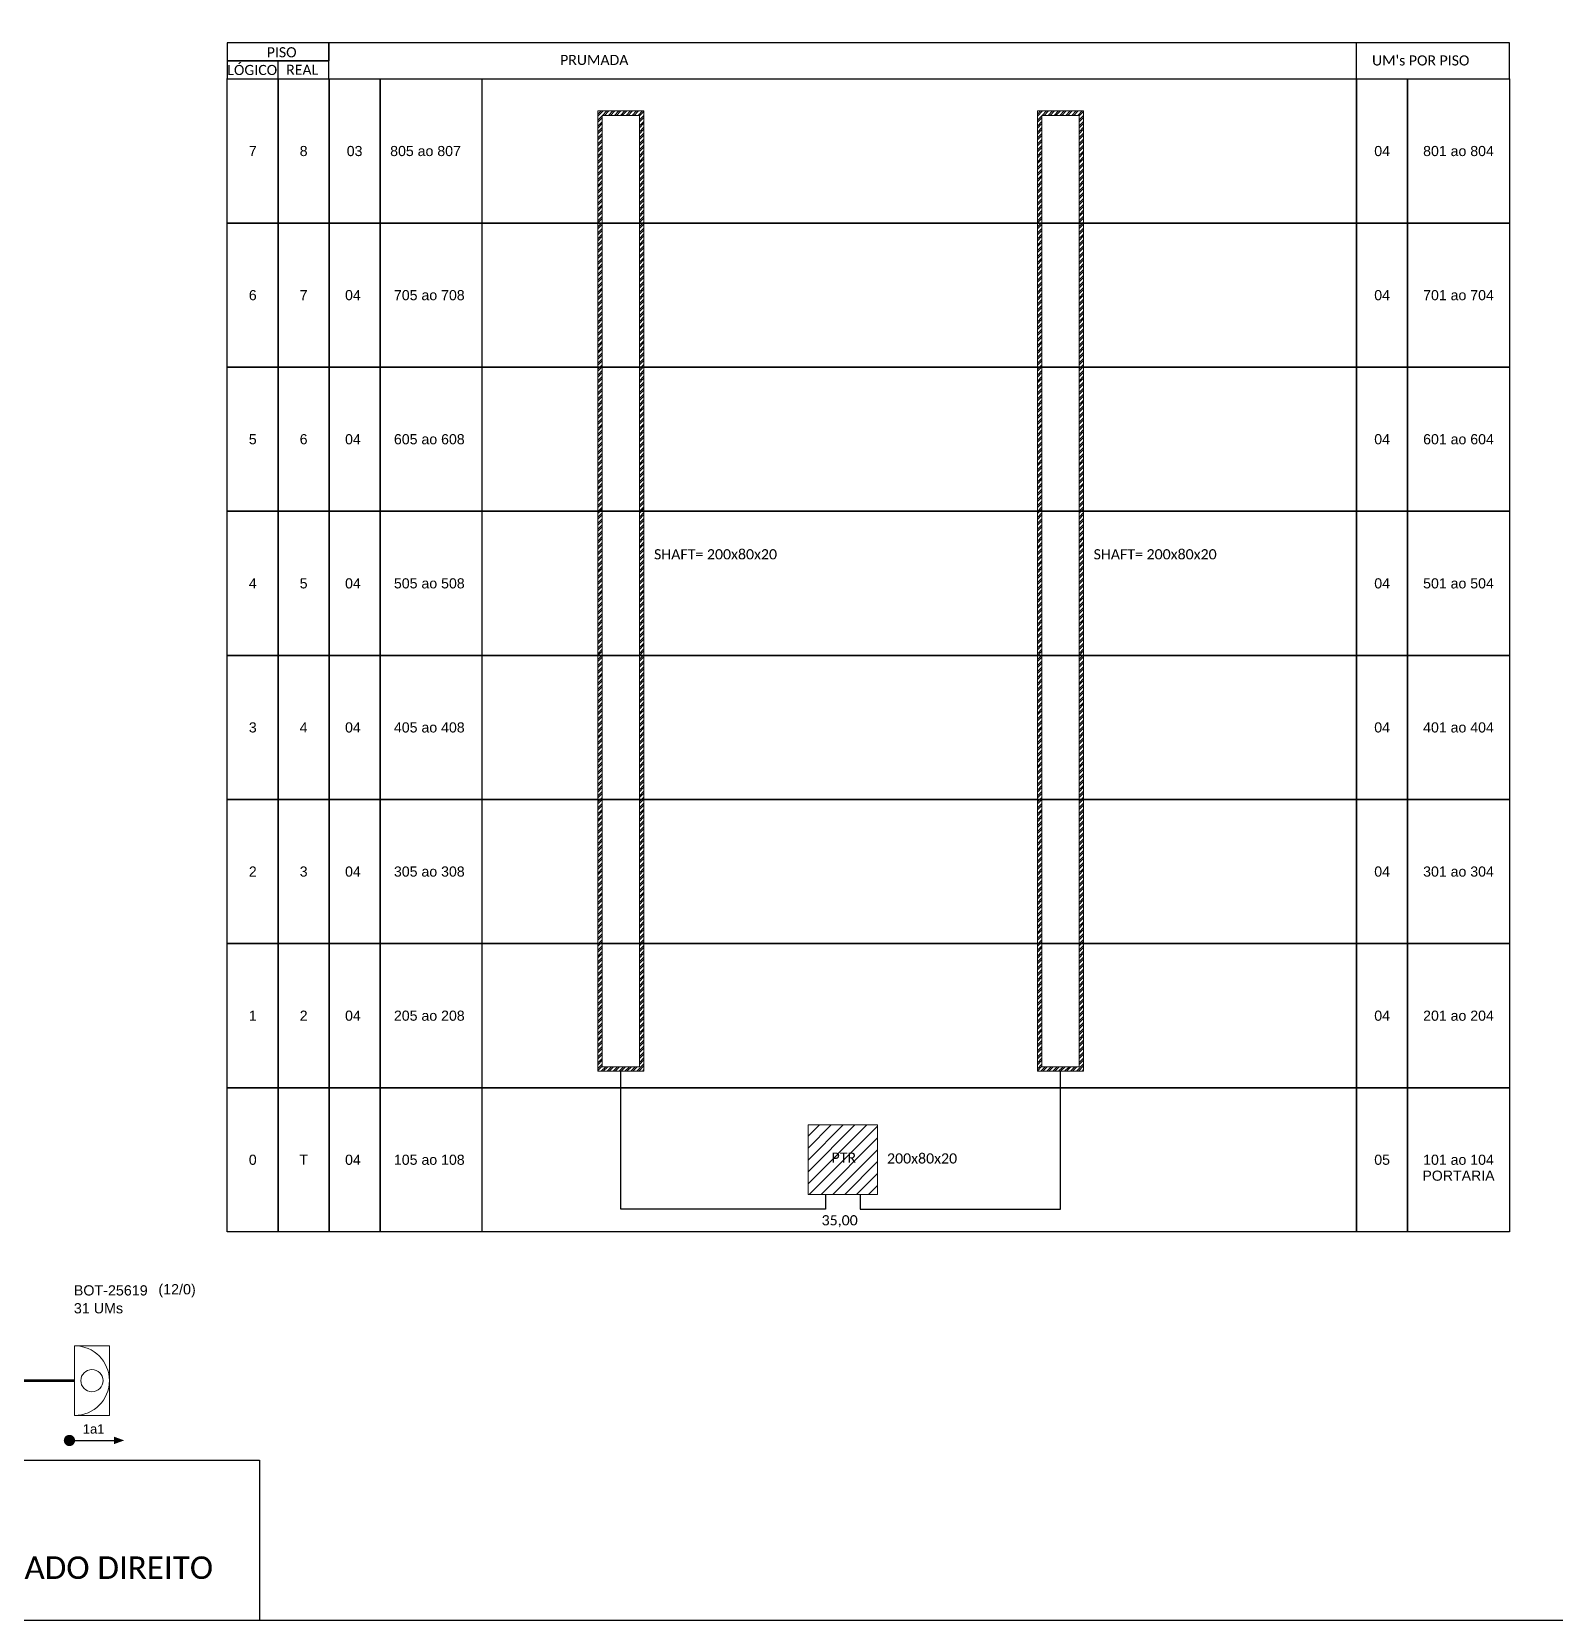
# Model space of a CAD drawing. Extents: x -89 to 749, y 705 to 1299.
# Drawn here: x 197.2 to 468.3, y 705 to 987.5 of the extents above; entities that cross this region are included whole.
import ezdxf
from ezdxf.enums import TextEntityAlignment as Align

# ---------------------------------------------------------------- set-up
doc = ezdxf.new("R2010")
doc.units = 0
doc.layers.add("20.0-LEGENDA DOS CDO'S", color=1, linetype='Continuous', lineweight=0)
doc.layers.add('20.1-CDO_INTERIOR', color=1, linetype='Continuous', lineweight=0)
for name, color, linetype in [('CAP a instalar', 1, 'Continuous'), ('QUADRA', 7, 'Continuous'), ('SETA', 7, 'Continuous')]:
    doc.layers.add(name, color=color, linetype=linetype)
doc.styles.add('ARIAL', font='arial.ttf')
doc.styles.add('WMF-Calibri0', font='calibri.ttf')
doc.linetypes.add('FENCELINE1', pattern='A,0.25,-0.1,[133,ltypeshp.shx,S=0.1,R=0,X=-0.1,Y=0],-0.1,1', length=1.45)

msp = doc.modelspace()

# ---------------------------------------------------------------- hatches: boundary and pattern name
h = msp.add_hatch()
h.set_pattern_fill('ANSI32', color=3, scale=0.078261)
h.set_pattern_definition([(45, (-5680.6848, 2656.1756), (-0.52710199, 0.52710199), []), (45, (-5680.3334, 2656.1756), (-0.52710199, 0.52710199), [])])
h.paths.add_polyline_path([(297.93, 973.41), (306.15, 973.41), (306.15, 802.67), (297.93, 802.67)])
h.paths.add_polyline_path([(298.71, 972.63), (305.36, 972.63), (305.36, 803.46), (298.71, 803.46)], flags=16)
h = msp.add_hatch()
h.set_pattern_fill('ANSI32', color=3, scale=0.078261)
h.set_pattern_definition([(45, (-5602.4674, 2656.1756), (-0.52710199, 0.52710199), []), (45, (-5602.116, 2656.1756), (-0.52710199, 0.52710199), [])])
h.paths.add_polyline_path([(376.14, 973.41), (384.36, 973.41), (384.36, 802.67), (376.14, 802.67)])
h.paths.add_polyline_path([(376.93, 972.63), (383.58, 972.63), (383.58, 803.46), (376.93, 803.46)], flags=16)
h = msp.add_hatch()
h.set_pattern_fill('ANSI31', color=1, scale=0.469565)
h.set_pattern_definition([(45, (-151.5506, 2853.2386), (-1.054204, 1.054204), [])])
h.paths.add_polyline_path([(347.72, 780.72), (347.72, 793.09), (335.35, 793.09), (335.35, 780.72)])
h.paths.add_polyline_path([(339.06, 785.91), (344.38, 785.91), (344.38, 788.63), (339.06, 788.63)], flags=24)

# ---------------------------------------------------------------- linework, layer by layer
for points in [[(-89.32, 705.02), (749.25, 705.02), (749.25, 1299.02), (-89.32, 1299.02), (-89.32, 705.02)], [(250.09, 979.1), (460.12, 979.1), (460.12, 985.54), (250.09, 985.54), (250.09, 985.54), (250.09, 982.32)], [(432.92, 979.1), (432.92, 985.54)], [(241.04, 979.1), (241.04, 982.32)]]:
    msp.add_lwpolyline(points)
for points in [[(231.98, 982.32), (250.09, 982.32), (250.09, 985.54), (231.98, 985.54)], [(231.98, 979.1), (250.09, 979.1), (250.09, 982.32), (231.98, 982.32)], [(232.01, 979.1), (241.06, 979.1), (241.06, 953.47), (232.01, 953.47)], [(241.06, 979.1), (250.12, 979.1), (250.12, 953.47), (241.06, 953.47)], [(250.12, 979.1), (432.95, 979.1), (432.95, 953.47), (250.12, 953.47)], [(250.12, 979.1), (259.18, 979.1), (259.18, 953.47), (250.12, 953.47)], [(259.18, 979.1), (277.29, 979.1), (277.29, 953.47), (259.18, 953.47)], [(432.95, 979.1), (442.01, 979.1), (442.01, 953.47), (432.95, 953.47)], [(442.01, 979.1), (460.12, 979.1), (460.12, 953.47), (442.01, 953.47)], [(232.01, 953.47), (241.06, 953.47), (241.06, 927.85), (232.01, 927.85)], [(241.06, 953.47), (250.12, 953.47), (250.12, 927.85), (241.06, 927.85)], [(250.12, 953.47), (432.95, 953.47), (432.95, 927.85), (250.12, 927.85)], [(250.12, 953.47), (259.18, 953.47), (259.18, 927.85), (250.12, 927.85)], [(259.18, 953.47), (277.29, 953.47), (277.29, 927.85), (259.18, 927.85)], [(432.95, 953.47), (442.01, 953.47), (442.01, 927.85), (432.95, 927.85)], [(442.01, 953.47), (460.12, 953.47), (460.12, 927.85), (442.01, 927.85)], [(232.01, 927.85), (241.06, 927.85), (241.06, 902.22), (232.01, 902.22)], [(241.06, 927.85), (250.12, 927.85), (250.12, 902.22), (241.06, 902.22)], [(250.12, 927.85), (432.95, 927.85), (432.95, 902.22), (250.12, 902.22)], [(250.12, 927.85), (259.18, 927.85), (259.18, 902.22), (250.12, 902.22)], [(259.18, 927.85), (277.29, 927.85), (277.29, 902.22), (259.18, 902.22)], [(432.95, 927.85), (442.01, 927.85), (442.01, 902.22), (432.95, 902.22)], [(442.01, 927.85), (460.12, 927.85), (460.12, 902.22), (442.01, 902.22)], [(232.01, 902.22), (241.06, 902.22), (241.06, 876.6), (232.01, 876.6)], [(241.06, 902.22), (250.12, 902.22), (250.12, 876.6), (241.06, 876.6)], [(250.12, 902.22), (432.95, 902.22), (432.95, 876.6), (250.12, 876.6)], [(250.12, 902.22), (259.18, 902.22), (259.18, 876.6), (250.12, 876.6)], [(259.18, 902.22), (277.29, 902.22), (277.29, 876.6), (259.18, 876.6)], [(432.95, 902.22), (442.01, 902.22), (442.01, 876.6), (432.95, 876.6)], [(442.01, 902.22), (460.12, 902.22), (460.12, 876.6), (442.01, 876.6)], [(232.01, 876.6), (241.06, 876.6), (241.06, 850.97), (232.01, 850.97)], [(241.06, 876.6), (250.12, 876.6), (250.12, 850.97), (241.06, 850.97)], [(250.12, 876.6), (432.95, 876.6), (432.95, 850.97), (250.12, 850.97)], [(250.12, 876.6), (259.18, 876.6), (259.18, 850.97), (250.12, 850.97)], [(259.18, 876.6), (277.29, 876.6), (277.29, 850.97), (259.18, 850.97)], [(432.95, 876.6), (442.01, 876.6), (442.01, 850.97), (432.95, 850.97)], [(442.01, 876.6), (460.12, 876.6), (460.12, 850.97), (442.01, 850.97)], [(232.01, 850.97), (241.06, 850.97), (241.06, 825.35), (232.01, 825.35)], [(241.06, 850.97), (250.12, 850.97), (250.12, 825.35), (241.06, 825.35)], [(250.12, 850.97), (432.95, 850.97), (432.95, 825.35), (250.12, 825.35)], [(250.12, 850.97), (259.18, 850.97), (259.18, 825.35), (250.12, 825.35)], [(259.18, 850.97), (277.29, 850.97), (277.29, 825.35), (259.18, 825.35)], [(432.95, 850.97), (442.01, 850.97), (442.01, 825.35), (432.95, 825.35)], [(442.01, 850.97), (460.12, 850.97), (460.12, 825.35), (442.01, 825.35)], [(232.01, 825.35), (241.06, 825.35), (241.06, 799.72), (232.01, 799.72)], [(241.06, 825.35), (250.12, 825.35), (250.12, 799.72), (241.06, 799.72)], [(250.12, 825.35), (432.95, 825.35), (432.95, 799.72), (250.12, 799.72)], [(250.12, 825.35), (259.18, 825.35), (259.18, 799.72), (250.12, 799.72)], [(259.18, 825.35), (277.29, 825.35), (277.29, 799.72), (259.18, 799.72)], [(432.95, 825.35), (442.01, 825.35), (442.01, 799.72), (432.95, 799.72)], [(442.01, 825.35), (460.12, 825.35), (460.12, 799.72), (442.01, 799.72)], [(232.01, 799.72), (241.06, 799.72), (241.06, 774.1), (232.01, 774.1)], [(241.06, 799.72), (250.12, 799.72), (250.12, 774.1), (241.06, 774.1)], [(250.12, 799.72), (432.95, 799.72), (432.95, 774.1), (250.12, 774.1)], [(250.12, 799.72), (259.18, 799.72), (259.18, 774.1), (250.12, 774.1)], [(259.18, 799.72), (277.29, 799.72), (277.29, 774.1), (259.18, 774.1)], [(432.95, 799.72), (442.01, 799.72), (442.01, 774.1), (432.95, 774.1)], [(442.01, 799.72), (460.12, 799.72), (460.12, 774.1), (442.01, 774.1)]]:
    msp.add_lwpolyline(points, close=True)
at = {"color": 2, "lineweight": 0}
for points in [[(297.93, 973.41), (306.15, 973.41), (306.15, 802.67), (297.93, 802.67)], [(298.71, 972.63), (305.36, 972.63), (305.36, 803.46), (298.71, 803.46)], [(376.14, 973.41), (384.36, 973.41), (384.36, 802.67), (376.14, 802.67)], [(376.93, 972.63), (383.58, 972.63), (383.58, 803.46), (376.93, 803.46)]]:
    msp.add_lwpolyline(points, close=True, dxfattribs=at)
at = {"color": 3, "ltscale": 0.5}
for points in [[(338.44, 780.72), (338.44, 778.1), (302.04, 778.1), (302.04, 802.67)], [(344.63, 780.72), (344.63, 778.1), (380.25, 778.1), (380.25, 802.67)]]:
    msp.add_lwpolyline(points, dxfattribs=at)
at = {"color": 1, "lineweight": 0}
msp.add_lwpolyline([(335.35, 793.09), (347.72, 793.09), (347.72, 780.72), (335.35, 780.72)], close=True, dxfattribs=at)
at = {"const_width": 1}
msp.add_lwpolyline([(203.42, 736.99, 1), (204.42, 736.99, 1)], format="xyb", close=True, dxfattribs=at)
msp.add_lwpolyline([(203.42, 736.99, 1), (204.42, 736.99, 1)], format="xyb", close=True, dxfattribs=at)
at = {"color": 7}
msp.add_lwpolyline([(-89.24, 733.5), (237.71, 733.5), (237.71, 705.02)], dxfattribs=at)
for p in [(232.01, 979.1), (232.01, 953.47), (232.01, 927.85), (232.01, 902.22), (232.01, 876.6), (232.01, 850.97), (232.01, 825.35), (232.01, 799.72)]:
    msp.add_point(p)
at = {"layer": '20.1-CDO_INTERIOR', "color": 1, "lineweight": 18}
msp.add_lwpolyline([(211.02, 741.43), (211.02, 753.83), (204.83, 753.83), (204.83, 741.43)], close=True, dxfattribs=at)
msp.add_circle((207.92, 747.63), 1.98, dxfattribs=at)
msp.add_arc((204.83, 747.63), 6.2, 270, 90, dxfattribs=at)
at = {"layer": 'CAP a instalar', "color": 1, "linetype": 'FENCELINE1', "ltscale": 7, "const_width": 0.513}
msp.add_lwpolyline([(204.83, 747.63), (138.21, 747.63), (138.21, 752.18)], dxfattribs=at)
at = {"layer": 'QUADRA'}
msp.add_lwpolyline([(316.78, 985.5), (316.77, 985.54)], dxfattribs=at)
msp.add_lwpolyline([(316.78, 985.5), (316.77, 985.54)], dxfattribs=at)
at = {"layer": 'SETA'}
msp.add_lwpolyline([(203.92, 736.99), (212.52, 736.99)], dxfattribs=at)
msp.add_lwpolyline([(203.92, 736.99), (212.52, 736.99)], dxfattribs=at)
msp.add_solid([(211.83, 737.67), (213.66, 737), (211.83, 736.33)], dxfattribs=at)
msp.add_solid([(211.83, 737.67), (213.66, 737), (211.83, 736.33)], dxfattribs=at)

# ---------------------------------------------------------------- texts
at = {"style": 'WMF-Calibri0'}
for s, height, p in [('     PISO', 1.8, (235.86, 982.95)), ('PRUMADA', 1.8, (291.23, 981.59)), ("UM's POR PISO", 1.8, (435.69, 981.5)), ('  LÓGICO', 1.8, (230.74, 979.8)), ('    REAL', 1.8, (239.95, 979.84)), ('SHAFT= 200x80x20', 1.8133, (307.93, 893.67)), ('SHAFT= 200x80x20', 1.8133, (386.15, 893.67)), ('PTR', 1.813, (339.51, 786.38)), ('200x80x20', 1.813, (349.39, 786.24)), ('35,00', 1.813, (337.75, 775.24))]:
    msp.add_text(s, height=height, dxfattribs=at).set_placement(p)
at = {"style": 'ARIAL'}
for s, p in [('7', (236.54, 966.29)), ('8', (245.59, 966.29)), ('03', (254.66, 966.29)), ('805 ao 807', (267.28, 966.29)), ('04', (437.48, 966.29)), ('801 ao 804', (451.07, 966.29)), ('6', (236.54, 940.66)), ('7', (245.59, 940.66)), ('04', (254.36, 940.66)), ('705 ao 708', (267.95, 940.66)), ('04', (437.48, 940.66)), ('701 ao 704', (451.07, 940.66)), ('5', (236.54, 915.04)), ('6', (245.59, 915.04)), ('04', (254.36, 915.04)), ('605 ao 608', (267.95, 915.04)), ('04', (437.48, 915.04)), ('601 ao 604', (451.07, 915.04)), ('4', (236.54, 889.41)), ('5', (245.59, 889.41)), ('04', (254.36, 889.41)), ('505 ao 508', (267.95, 889.41)), ('04', (437.48, 889.41)), ('501 ao 504', (451.07, 889.41)), ('3', (236.54, 863.79)), ('4', (245.59, 863.79)), ('04', (254.36, 863.79)), ('405 ao 408', (267.95, 863.79)), ('04', (437.48, 863.79)), ('401 ao 404', (451.07, 863.79)), ('2', (236.54, 838.16)), ('3', (245.59, 838.16)), ('04', (254.36, 838.16)), ('305 ao 308', (267.95, 838.16)), ('04', (437.48, 838.16)), ('301 ao 304', (451.07, 838.16)), ('1', (236.54, 812.53)), ('2', (245.59, 812.53)), ('04', (254.36, 812.53)), ('205 ao 208', (267.95, 812.53)), ('04', (437.48, 812.53)), ('201 ao 204', (451.07, 812.53)), ('0', (236.54, 786.91)), ('T', (245.59, 786.91)), ('04', (254.36, 786.91)), ('105 ao 108', (267.95, 786.91)), ('05', (437.48, 786.91)), ('101 ao 104', (451.07, 786.91)), ('PORTARIA', (451.07, 784.08))]:
    msp.add_text(s, height=1.8, dxfattribs=at).set_placement(p, align=Align.MIDDLE_CENTER)
msp.add_text('1a1', height=1.65, dxfattribs=at).set_placement((208.22, 738.22), align=Align.CENTER)
at = {"color": 7, "insert": (-84.39, 716.37), "char_height": 4, "width": 658.8434, "attachment_point": 1, "style": 'WMF-Calibri0'}
msp.add_mtext('CABO RISER CONSTRUÍDO DO LADO ESQUERDO DO PRÉDIO O MESMO NÃO SE COMUNICA COM O SHAFT DO LADO DIREITO ', dxfattribs=at)
at = {"layer": "20.0-LEGENDA DOS CDO'S", "color": 1, "style": 'ARIAL'}
for s, p in [('BOT-25619', (204.7, 762.77)), ('31 UMs', (204.71, 759.59))]:
    msp.add_text(s, height=1.82, dxfattribs=at).set_placement(p)
msp.add_text('       (12/0)', height=1.82, dxfattribs=at).set_placement((220.6, 762.97), align=Align.CENTER)

doc.saveas('drawing.dxf')
